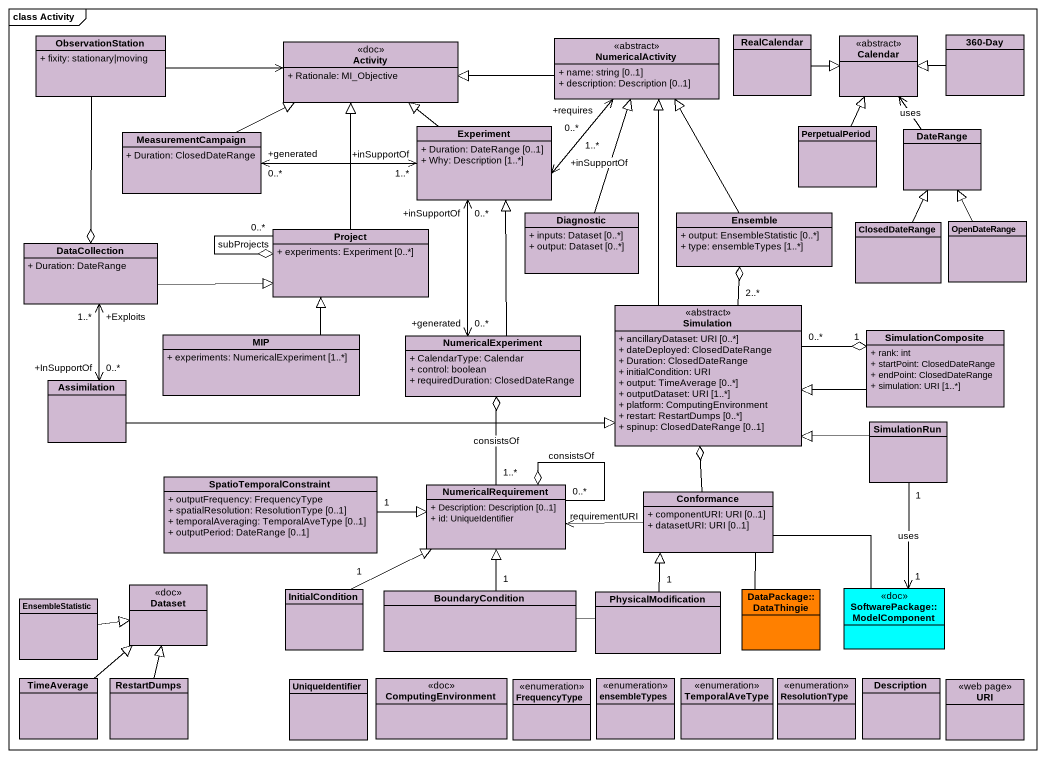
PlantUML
@startuml
mainframe class Activity
hide circle
hide empty members
skinparam classAttributeIconSize 0
class ObservationStation #D0B9D2 {
  + fixity: stationary|moving
}
class Activity <<doc>> #D0B9D2 {
  + Rationale: MI_Objective
}
class NumericalActivity <<abstract>> #D0B9D2 {
  + name: string [0..1]
  + description: Description [0..1]
}
class RealCalendar #D0B9D2
class Calendar <<abstract>> #D0B9D2
class "360-Day" as c360_Day #D0B9D2
class Experiment #D0B9D2 {
  + Duration: DateRange [0..1]
  + Why: Description [1..*]
}
class PerpetualPeriod #D0B9D2
class MeasurementCampaign #D0B9D2 {
  + Duration: ClosedDateRange
}
class DateRange #D0B9D2
class DataCollection #D0B9D2 {
  + Duration: DateRange
}
class Project #D0B9D2 {
  + experiments: Experiment [0..*]
}
class Diagnostic #D0B9D2 {
  + inputs: Dataset [0..*]
  + output: Dataset [0..*]
}
class Ensemble #D0B9D2 {
  + output: EnsembleStatistic [0..*]
  + type: ensembleTypes [1..*]
}
class ClosedDateRange #D0B9D2
class OpenDateRange #D0B9D2
class Simulation <<abstract>> #D0B9D2 {
  + ancillaryDataset: URI [0..*]
  + dateDeployed: ClosedDateRange
  + Duration: ClosedDateRange
  + initialCondition: URI
  + output: TimeAverage [0..*]
  + outputDataset: URI [1..*]
  + platform: ComputingEnvironment
  + restart: RestartDumps [0..*]
  + spinup: ClosedDateRange [0..1]
}
class MIP #D0B9D2 {
  + experiments: NumericalExperiment [1..*]
}
class NumericalExperiment #D0B9D2 {
  + CalendarType: Calendar
  + control: boolean
  + requiredDuration: ClosedDateRange
}
class SimulationComposite #D0B9D2 {
  + rank: int
  + startPoint: ClosedDateRange
  + endPoint: ClosedDateRange
  + simulation: URI [1..*]
}
class Assimilation #D0B9D2
class SimulationRun #D0B9D2
class SpatioTemporalConstraint #D0B9D2 {
  + outputFrequency: FrequencyType
  + spatialResolution: ResolutionType [0..1]
  + temporalAveraging: TemporalAveType [0..1]
  + outputPeriod: DateRange [0..1]
}
class NumericalRequirement #D0B9D2 {
  + Description: Description [0..1]
  + id: UniqueIdentifier
}
class Conformance #D0B9D2 {
  + componentURI: URI [0..1]
  + datasetURI: URI [0..1]
}
class Dataset <<doc>> #D0B9D2
class InitialCondition #D0B9D2
class BoundaryCondition #D0B9D2
class PhysicalModification #D0B9D2
class "DataPackage::DataThingie" as DataPackage_DataThingie #FF8000
class "SoftwarePackage::ModelComponent" as SoftwarePackage <<doc>> #00FFFF
class EnsembleStatistic #D0B9D2
class TimeAverage #D0B9D2
class RestartDumps #D0B9D2
class UniqueIdentifier #D0B9D2
class ComputingEnvironment <<doc>> #D0B9D2
enum FrequencyType #D0B9D2
enum ensembleTypes #D0B9D2
enum TemporalAveType #D0B9D2
enum ResolutionType #D0B9D2
class Description #D0B9D2
class URI <<web page>> #D0B9D2
ObservationStation -right-> Activity
ObservationStation --o DataCollection
NumericalActivity -left-|> Activity
NumericalActivity "+requires\n0..*" <--> "+inSupportOf\n1..*" Experiment
RealCalendar -right-|> Calendar
c360_Day -left-|> Calendar
Experiment -up-|> Activity
PerpetualPeriod -up-|> Calendar
MeasurementCampaign -right-|> Activity
MeasurementCampaign "+generated\n0..*" <-right-> "+inSupportOf\n1..*" Experiment
DateRange -up-> Calendar : uses
DataCollection -right-|> Project
Project -up-|> Activity
Project "0..*" --o Project : subProjects
Diagnostic -up-|> NumericalActivity
Ensemble -up-|> NumericalActivity
ClosedDateRange -up-|> DateRange
OpenDateRange -up-|> DateRange
Simulation -up-|> NumericalActivity
Simulation "2..*" -up-o Ensemble
Simulation "0..*" -right-o "1" SimulationComposite
MIP -up-|> Project
NumericalExperiment "+generated\n0..*" <-up-> "+inSupportOf\n0..*" Experiment
NumericalExperiment -up-|> Experiment
SimulationComposite -left-|> Simulation
Assimilation "+InSupportOf\n0..*" <-up-> "+Exploits\n1..*" DataCollection
Assimilation -right-|> Simulation
SimulationRun -left-|> Simulation
SimulationRun "1" --> "1" SoftwarePackage : uses
SpatioTemporalConstraint "1" -right-|> NumericalRequirement
NumericalRequirement "1..*" -up-o NumericalExperiment : consistsOf
NumericalRequirement "0..*" --o NumericalRequirement : consistsOf
Conformance -up-o Simulation
Conformance -left-> NumericalRequirement : requirementURI
Conformance -- DataPackage_DataThingie
Conformance -right- SoftwarePackage
InitialCondition "1" -right-|> NumericalRequirement
BoundaryCondition "1" -up-|> NumericalRequirement
PhysicalModification "1" -up-|> Conformance
PhysicalModification -left- BoundaryCondition
EnsembleStatistic -right-|> Dataset
TimeAverage -up-|> Dataset
RestartDumps -up-|> Dataset
@enduml
